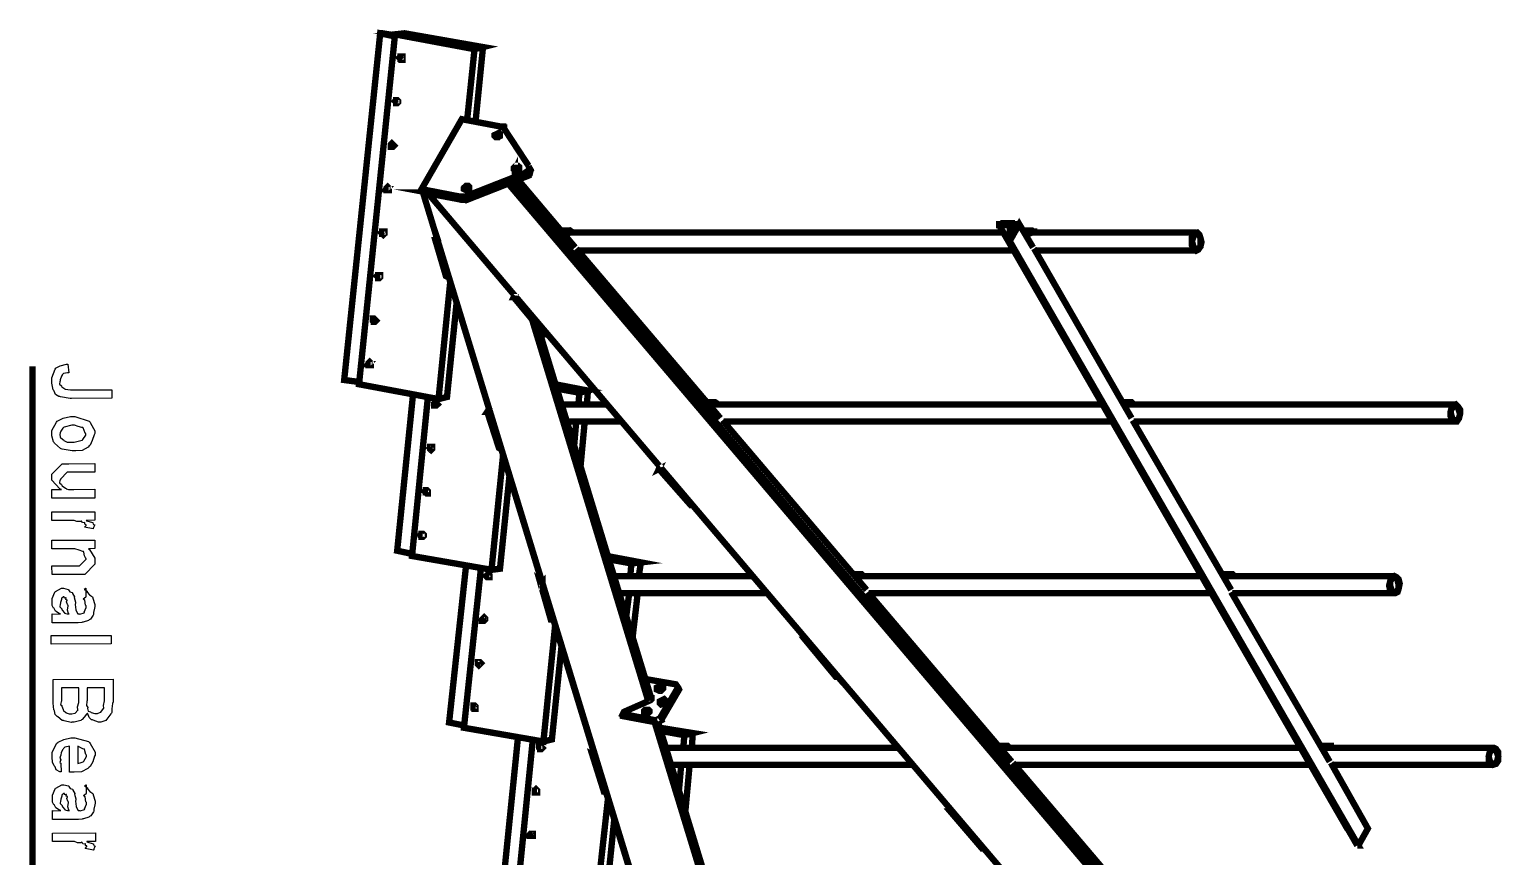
# Model space of a CAD drawing. Extents: x 0.1 to 11.6, y 0.3 to 16.2.
# Drawn here: x 3.352 to 5.667, y 7.221 to 8.521 of the extents above; entities that cross this region are included whole.
import ezdxf

# ---------------------------------------------------------------- set-up
doc = ezdxf.new("R2010")
doc.units = 0
doc.header["$MEASUREMENT"] = 0

msp = doc.modelspace()

# ---------------------------------------------------------------- linework, layer by layer
at = {"color": 0, "const_width": 0.01}
for points in [[(3.87169, 7.96669), (3.84668, 7.97), (3.90332, 8.51497), (3.92665, 8.50999)], [(3.99501, 7.94), (3.87001, 7.96332), (3.92665, 8.51335)], [(3.92665, 8.51167), (3.90668, 8.51497), (3.90332, 8.51497)], [(4.065, 8.49333), (4.05333, 8.37668)], [(3.93832, 8.47331), (3.93668, 8.47331), (3.93668, 8.47499), (3.935, 8.47499), (3.935, 8.47667), (3.935, 8.47835), (3.93668, 8.47835)], [(3.93832, 8.47499), (3.935, 8.47499)], [(4.05165, 8.49001), (4.03999, 8.37831)], [(3.93001, 8.405), (3.92833, 8.40668), (3.92833, 8.40831), (3.92833, 8.41), (3.93001, 8.41)], [(3.93164, 8.40668), (3.92833, 8.40668)], [(4.03668, 8.25836), (4.03836, 8.25667), (4.13167, 8.29167), (4.12999, 8.29497), (4.03668, 8.25836), (4.035, 8.25836), (4.03331, 8.25836), (4.03168, 8.25836), (4.03, 8.25836), (4.02832, 8.25836), (3.96832, 8.27001), (4.03168, 8.37999), (4.09332, 8.36833), (4.095, 8.36833), (4.09668, 8.36833), (4.09668, 8.36664), (4.09831, 8.36664), (4.09831, 8.36501), (4.13667, 8.30664)], [(4.08333, 8.35167), (4.08333, 8.35335), (4.08501, 8.35335), (4.08501, 8.35499), (4.08664, 8.35499), (4.08832, 8.35499), (4.09, 8.35499), (4.09169, 8.35499)], [(4.09169, 8.35499), (4.09, 8.35499), (4.08832, 8.35499), (4.08664, 8.35499), (4.08501, 8.35499), (4.08501, 8.35335), (4.08333, 8.35335)], [(4.08501, 8.35167), (4.08664, 8.35167), (4.08664, 8.35335), (4.08832, 8.35335), (4.09, 8.35335)], [(3.92333, 8.33664), (3.92165, 8.33664), (3.92165, 8.33832), (3.92165, 8.34), (3.92165, 8.34169)], [(3.92503, 8.33832), (3.92165, 8.33832)], [(4.12999, 8.29497), (4.13499, 8.29833), (4.13835, 8.30165), (4.13667, 8.30664)], [(4.03836, 8.25667), (4.03999, 8.25331), (4.13336, 8.28999), (4.13167, 8.29167), (4.03836, 8.25667), (4.03668, 8.25499), (4.035, 8.25499), (4.03331, 8.25499), (4.03168, 8.25499), (4.03, 8.25499), (3.97667, 8.26497), (3.97835, 8.26497)], [(4.11664, 8.30003), (4.11833, 8.30165), (4.12001, 8.30165), (4.12169, 8.30165)], [(4.21001, 8.17833), (4.12001, 8.285)], [(4.13167, 8.29167), (4.13667, 8.29497), (4.13835, 8.30165), (4.13835, 8.30501)], [(4.13167, 8.29167), (4.13667, 8.29497), (4.13997, 8.30003), (4.13835, 8.30333)], [(4.13336, 8.28999), (4.13835, 8.29335), (4.13997, 8.30003), (4.13997, 8.30165)], [(4.13835, 8.30501), (4.13835, 8.30333)], [(3.91667, 8.26833), (3.91499, 8.26833), (3.91499, 8.27001), (3.91336, 8.27001), (3.91499, 8.27165), (3.91499, 8.27333)], [(3.91667, 8.27001), (3.91499, 8.27001)], [(4.03, 8.25499), (3.96832, 8.26665), (3.96832, 8.27001)], [(3.97168, 8.26665), (3.97, 8.26665)], [(4.58333, 6.62001), (4.48665, 6.57835), (3.97, 8.26665)], [(4.48665, 6.57835), (4.48503, 6.58003), (3.97, 8.26665)], [(3.97667, 8.26497), (3.97835, 8.26335), (4.03168, 8.25331)], [(3.97999, 8.26335), (3.97999, 8.26167), (3.98167, 8.26167)], [(5.31836, 6.685), (3.97999, 8.26167)], [(4.035, 8.27001), (4.03668, 8.27001), (4.03668, 8.27165), (4.03836, 8.27165), (4.03999, 8.27165), (4.04167, 8.27165), (4.04335, 8.27165)], [(4.04335, 8.27165), (4.04167, 8.27165), (4.03999, 8.27165), (4.03836, 8.27165), (4.03668, 8.27165), (4.03668, 8.27001)], [(4.03668, 8.26833), (4.03836, 8.26833), (4.03836, 8.27001), (4.03999, 8.27001), (4.04167, 8.27001), (4.04335, 8.27001)], [(5.34668, 6.81668), (4.10499, 8.27832)], [(4.11003, 8.28168), (5.34831, 6.82335)], [(4.03836, 8.25667), (4.03668, 8.25667), (4.035, 8.25667), (4.035, 8.25499), (4.03331, 8.25499), (4.03168, 8.25499), (4.03, 8.25499), (4.02832, 8.25836)], [(4.03999, 8.25331), (4.03836, 8.25331), (4.03668, 8.25331), (4.035, 8.25331), (4.03331, 8.25331), (4.03168, 8.25331), (4.03, 8.25499)], [(3.99501, 8.18668), (3.99333, 8.19168), (3.99333, 8.19)], [(4.90831, 8.215), (4.87668, 8.215), (4.87668, 8.21332), (4.90169, 8.21332), (4.90332, 8.21332), (4.90332, 8.21164), (4.90332, 8.21001), (4.89165, 8.18832), (4.88997, 8.18832), (4.89165, 8.18832), (4.89333, 8.18832)], [(4.88336, 8.215), (4.88336, 8.21669), (4.90169, 8.21669)], [(4.93001, 8.17833), (4.90831, 8.215), (4.89333, 8.18832), (5.44168, 7.23833), (5.44, 7.23833)], [(3.91, 8.19997), (3.90831, 8.19997), (3.90668, 8.19997), (3.90668, 8.20167), (3.90668, 8.20335), (3.90831, 8.20335)], [(3.91, 8.19997), (3.90668, 8.20167)], [(3.99164, 8.19499), (3.99001, 8.19)], [(4.19997, 8.20503), (4.18832, 8.20503)], [(4.20665, 8.20167), (4.20167, 8.20503), (4.19667, 8.20335), (4.19336, 8.19997)], [(4.20167, 8.20167), (4.19667, 8.19997), (4.19499, 8.19835)], [(4.88336, 8.20167), (4.19835, 8.20167)], [(4.87668, 8.21332), (5.42503, 7.26335)], [(4.87668, 8.21332), (4.89165, 8.18832)], [(4.89665, 8.19997), (4.89501, 8.19997), (4.89333, 8.20167), (4.89333, 8.20335), (4.89501, 8.20335), (4.89665, 8.20335), (4.89833, 8.20335), (4.89833, 8.20167)], [(4.90169, 8.21332), (4.90332, 8.21001)], [(4.92665, 8.20503), (4.91499, 8.20503)], [(4.91835, 8.19835), (4.91997, 8.19997), (4.91997, 8.20167), (4.92165, 8.20167), (4.92165, 8.20335), (4.92333, 8.20335), (4.92333, 8.20503), (4.92503, 8.20503), (4.92665, 8.20503), (4.92833, 8.20503), (4.93001, 8.20335), (4.93164, 8.20335), (4.93164, 8.20167), (4.93332, 8.20167)], [(4.92833, 8.20167), (4.92333, 8.19997), (4.91997, 8.19499)], [(5.18668, 8.20167), (4.92503, 8.20167)], [(4.43832, 7.91), (4.21164, 8.17665)], [(4.215, 8.17333), (4.89833, 8.17333)], [(4.93164, 8.17665), (5.08501, 7.91)], [(4.93332, 8.17333), (5.18668, 8.17333)], [(4.93332, 8.17333), (4.935, 8.17333)], [(3.90169, 8.12999), (3.90001, 8.13167), (3.90001, 8.13336), (3.90001, 8.13499), (3.90169, 8.13499)], [(3.90332, 8.13167), (3.90001, 8.13167)], [(4.02333, 8.09), (4.00836, 7.94336), (3.99501, 7.94), (4.01335, 8.12332)], [(4.00999, 8.13167), (4.00999, 8.13336), (4.00999, 8.13667)], [(4.11664, 8.10167), (4.11501, 8.09999), (4.11333, 8.09999), (4.11501, 8.10335)], [(4.16499, 8.04335), (4.16168, 8.04167), (4.11333, 8.09999)], [(4.11501, 8.09999), (4.16499, 8.04335)], [(3.89501, 8.06168), (3.89333, 8.06168), (3.89333, 8.06332), (3.89333, 8.065), (3.89333, 8.06668)], [(3.89665, 8.06332), (3.89333, 8.06332)], [(4.32497, 7.465), (4.14165, 8.06668)], [(4.33003, 7.46832), (4.15001, 8.05832)], [(3.35667, 7.00999), (3.35667, 7.99164)], [(3.88835, 7.99333), (3.88667, 7.99333), (3.88667, 7.99501), (3.88499, 7.99501), (3.88667, 7.99669), (3.88667, 7.99832)], [(3.88835, 7.99501), (3.88667, 7.99501)], [(4.17833, 7.96332), (4.22999, 7.95335), (4.21669, 7.94997), (4.18001, 7.95665)], [(3.95335, 7.69667), (3.93001, 7.70167), (3.95503, 7.94835)], [(4.07835, 7.67165), (3.95335, 7.69336), (3.97835, 7.94336)], [(4.07667, 7.91667), (4.07497, 7.92165), (4.07497, 7.91997), (4.07167, 7.91997), (4.07497, 7.92503)], [(4.21669, 7.94997), (4.215, 7.93164)], [(4.22999, 7.95335), (4.22835, 7.93164)], [(3.99164, 7.93001), (3.99001, 7.93001), (3.99001, 7.93164), (3.99001, 7.93332), (3.99001, 7.935)], [(3.99333, 7.93164), (3.99001, 7.93164)], [(4.07497, 7.91997), (4.09332, 7.86165), (4.09, 7.86333), (4.07167, 7.91997)], [(4.26167, 7.93164), (4.18832, 7.93164)], [(4.42833, 7.935), (4.41667, 7.935)], [(4.435, 7.93164), (4.43001, 7.935), (4.42503, 7.935), (4.42165, 7.93001)], [(4.43001, 7.93164), (4.42665, 7.93164), (4.42333, 7.92833)], [(5.03999, 7.93164), (4.42665, 7.93164)], [(5.08165, 7.935), (5.06999, 7.935)], [(5.07497, 7.92833), (5.07497, 7.93001), (5.07667, 7.93164), (5.07835, 7.93332), (5.08003, 7.935), (5.08165, 7.935), (5.08333, 7.935), (5.08501, 7.935), (5.08664, 7.93332), (5.08832, 7.93164)], [(5.08501, 7.93164), (5.08003, 7.93164), (5.07497, 7.92665)], [(5.59332, 7.93164), (5.08003, 7.93164)], [(4.19667, 7.905), (4.28331, 7.905)], [(4.21164, 7.905), (4.20833, 7.86664)], [(4.22499, 7.905), (4.21832, 7.83333)], [(4.66835, 7.63997), (4.44168, 7.90668)], [(4.44336, 7.905), (5.05501, 7.905)], [(5.08664, 7.90668), (5.24164, 7.63997)], [(5.08832, 7.905), (5.59332, 7.905)], [(5.08832, 7.905), (5.08832, 7.90332)], [(3.98503, 7.86003), (3.98503, 7.86165), (3.98335, 7.86165), (3.98167, 7.86333), (3.98335, 7.86501)], [(3.98503, 7.86165), (3.98167, 7.86333)], [(4.10667, 7.81999), (4.09169, 7.67333), (4.07835, 7.67165), (4.09668, 7.85335)], [(4.09332, 7.86165), (4.09332, 7.86333), (4.09169, 7.86664)], [(4.345, 7.83165), (4.34169, 7.83003), (4.34332, 7.83333)], [(4.39333, 7.77333), (4.39165, 7.77333), (4.34169, 7.83003)], [(4.345, 7.83165), (4.39333, 7.77333), (4.39501, 7.77333)], [(3.97667, 7.79167), (3.97667, 7.79335), (3.97499, 7.79335), (3.97499, 7.79497), (3.97499, 7.79665), (3.97667, 7.79665)], [(3.97835, 7.79335), (3.97499, 7.79335)], [(3.97, 7.72331), (3.96832, 7.72331), (3.96832, 7.72499), (3.96832, 7.72667), (3.96832, 7.72835), (3.97, 7.72835)], [(3.97168, 7.72499), (3.96832, 7.72499)], [(4.25999, 7.69336), (4.31332, 7.68332), (4.29833, 7.68164), (4.26167, 7.68832)], [(4.29833, 7.68164), (4.29665, 7.66168)], [(4.31332, 7.68332), (4.31, 7.66168)], [(4.03668, 7.42665), (4.01167, 7.43164), (4.03836, 7.67833)], [(4.17833, 7.58333), (4.16, 7.40169), (4.035, 7.42333), (4.06168, 7.67333)], [(4.07335, 7.66), (4.07167, 7.66168), (4.07167, 7.66336), (4.07335, 7.66499)], [(4.07497, 7.66168), (4.07167, 7.66168)], [(4.15831, 7.64833), (4.15831, 7.65169), (4.15668, 7.65001)], [(4.49001, 7.66168), (4.27001, 7.66168)], [(4.65831, 7.66499), (4.64665, 7.66499)], [(4.66336, 7.66168), (4.66, 7.66499), (4.65332, 7.66499), (4.65001, 7.66)], [(4.66, 7.66168), (4.655, 7.66168), (4.65169, 7.65831)], [(5.19499, 7.66168), (4.655, 7.66168)], [(5.23833, 7.66499), (5.22667, 7.66499)], [(5.22999, 7.65831), (5.23167, 7.66), (5.23167, 7.66168), (5.23335, 7.66336), (5.23503, 7.66499), (5.23665, 7.66499), (5.23833, 7.66499), (5.24001, 7.66499), (5.24164, 7.66499), (5.24164, 7.66336), (5.24333, 7.66336), (5.24333, 7.66168), (5.24501, 7.66168)], [(5.24001, 7.66168), (5.23503, 7.66168), (5.23167, 7.65668)], [(5.49832, 7.66168), (5.23665, 7.66168)], [(4.15668, 7.655), (4.155, 7.65169)], [(4.89665, 7.37001), (4.66997, 7.63667)], [(5.24164, 7.63667), (5.39665, 7.37001)], [(4.27832, 7.63499), (4.51335, 7.63499)], [(4.29497, 7.63499), (4.28999, 7.59668)], [(4.30832, 7.63499), (4.30003, 7.56332)], [(4.67165, 7.63499), (5.21001, 7.63499)], [(5.24333, 7.63499), (5.49832, 7.63499)], [(5.24501, 7.63499), (5.24333, 7.63499)], [(4.06668, 7.59169), (4.065, 7.59169), (4.065, 7.59332), (4.065, 7.595), (4.06668, 7.59668)], [(4.06836, 7.59169), (4.065, 7.59332)], [(4.17503, 7.59332), (4.17503, 7.59831)], [(4.18832, 7.55003), (4.17333, 7.405), (4.16, 7.40169)], [(4.57335, 7.56168), (4.57167, 7.56168), (4.62001, 7.50331), (4.62332, 7.50331)], [(4.57335, 7.56332), (4.57167, 7.56168)], [(4.57335, 7.56168), (4.62332, 7.50331), (4.62332, 7.50499)], [(4.06, 7.52165), (4.05832, 7.52333), (4.05832, 7.52501), (4.05832, 7.52669)], [(4.06168, 7.52333), (4.05832, 7.52501)], [(4.34332, 7.43832), (4.37169, 7.48665), (4.36833, 7.49164), (4.31999, 7.5)], [(4.34, 7.48167), (4.34, 7.48335), (4.34169, 7.48335), (4.34332, 7.48503), (4.345, 7.48503), (4.34668, 7.48503), (4.34831, 7.48503)], [(4.345, 7.435), (4.37332, 7.48335), (4.37169, 7.48665)], [(4.05333, 7.45335), (4.05165, 7.45335), (4.05165, 7.45503), (4.05003, 7.45503), (4.05003, 7.45665), (4.05165, 7.45833)], [(4.05333, 7.45503), (4.05003, 7.45503)], [(4.33664, 7.435), (4.285, 7.44499), (4.28668, 7.44835), (4.32835, 7.46669), (4.33003, 7.46832), (4.33003, 7.47), (4.32835, 7.47)], [(4.33003, 7.46832), (4.33003, 7.47)], [(4.345, 7.46164), (4.34668, 7.46332), (4.34831, 7.46332), (4.34999, 7.46332), (4.35167, 7.46332)], [(4.285, 7.44499), (4.285, 7.44168), (4.33832, 7.43164)], [(4.31836, 7.44499), (4.31999, 7.44667), (4.31999, 7.44835), (4.32167, 7.44835), (4.32335, 7.44835), (4.32497, 7.44835), (4.32667, 7.44835)], [(4.33501, 7.43164), (4.58333, 6.62001), (4.58501, 6.62001), (4.58664, 6.62169), (4.58664, 6.62332), (4.58664, 6.625), (4.34, 7.43332)], [(4.11833, 7.15668), (4.095, 7.16168), (4.12001, 7.40831)], [(4.24164, 7.13167), (4.11833, 7.155), (4.14333, 7.405)], [(4.34332, 7.42333), (4.39501, 7.41499), (4.38167, 7.41168), (4.345, 7.41835)], [(4.38167, 7.41168), (4.37999, 7.39165)], [(4.39501, 7.41499), (4.39333, 7.39165)], [(4.15668, 7.38997), (4.155, 7.38997), (4.155, 7.39165), (4.155, 7.39333), (4.155, 7.39501)], [(4.15668, 7.39165), (4.155, 7.39165)], [(4.24001, 7.37999), (4.23665, 7.38167), (4.25499, 7.32335), (4.25667, 7.32335)], [(4.24001, 7.38499), (4.23665, 7.38167)], [(4.24164, 7.37831), (4.24001, 7.38167), (4.24001, 7.37999), (4.25667, 7.32335), (4.25836, 7.32335), (4.25667, 7.32835)], [(4.71832, 7.39165), (4.35335, 7.39165)], [(4.88667, 7.39501), (4.875, 7.39501)], [(4.89333, 7.39165), (4.88997, 7.39501), (4.88499, 7.39501), (4.88167, 7.39333), (4.87999, 7.38997)], [(4.88835, 7.39165), (4.88499, 7.39165), (4.88167, 7.38835)], [(5.34999, 7.39165), (4.88499, 7.39165)], [(5.39333, 7.39501), (5.38167, 7.39501)], [(5.38499, 7.38835), (5.38667, 7.38835), (5.38667, 7.38997), (5.38667, 7.39165), (5.38835, 7.39333), (5.38997, 7.39333), (5.38997, 7.39501), (5.39165, 7.39501), (5.39333, 7.39501), (5.39501, 7.39501), (5.39665, 7.39501), (5.39833, 7.39501), (5.39833, 7.39333), (5.40001, 7.39165)], [(5.39501, 7.39165), (5.39165, 7.39165), (5.38667, 7.38667)], [(5.655, 7.39165), (5.39165, 7.39165)], [(4.36165, 7.36501), (4.74164, 7.36501)], [(4.37668, 7.36501), (4.37332, 7.32667)], [(4.38997, 7.36501), (4.38336, 7.29335)], [(5.35167, 6.83501), (4.89833, 7.36833)], [(4.90169, 7.36501), (5.36664, 7.36501)], [(5.39833, 7.36833), (5.45665, 7.26497), (5.44168, 7.23833)], [(5.40001, 7.36501), (5.655, 7.36501)], [(5.40001, 7.36501), (5.40169, 7.36501)], [(4.15001, 7.32167), (4.14833, 7.32167), (4.14833, 7.32335), (4.14665, 7.32335), (4.14665, 7.32497), (4.14833, 7.32497), (4.14833, 7.32667)], [(4.15001, 7.32335), (4.14665, 7.32335)], [(4.27165, 7.28168), (4.25667, 7.13499), (4.24164, 7.13167), (4.26167, 7.31332)], [(4.80165, 7.29335), (4.80003, 7.29167)], [(4.80333, 7.29335), (4.80333, 7.29167)], [(4.14165, 7.25331), (4.13997, 7.25331), (4.13997, 7.25499), (4.13997, 7.25667), (4.14165, 7.25836)], [(4.14333, 7.25331), (4.13997, 7.25499)], [(4.85167, 7.23335), (4.85167, 7.23503)]]:
    msp.add_lwpolyline(points, dxfattribs=at)
for points in [[(4.05165, 8.49001), (4.065, 8.49333), (3.94168, 8.51497), (3.92665, 8.51335), (4.05165, 8.49001)], [(3.93668, 8.47331), (3.93832, 8.47331), (3.93832, 8.47499), (3.93832, 8.47835), (3.93668, 8.47835), (3.935, 8.47835), (3.93332, 8.47667), (3.935, 8.47499), (3.93668, 8.47331)], [(3.92833, 8.405), (3.93001, 8.405), (3.93164, 8.40668), (3.93164, 8.40831), (3.93001, 8.41), (3.92833, 8.41), (3.92665, 8.40831), (3.92833, 8.40668), (3.92833, 8.405)], [(4.08501, 8.35167), (4.08832, 8.35167), (4.09169, 8.35335), (4.09169, 8.35667), (4.09, 8.35835), (4.08664, 8.35667), (4.08333, 8.35499), (4.08333, 8.35335), (4.08501, 8.35167)], [(3.92165, 8.33664), (3.92333, 8.33664), (3.92503, 8.33832), (3.92333, 8.34), (3.92165, 8.34169), (3.91997, 8.34), (3.91997, 8.33664), (3.92165, 8.33664)], [(4.11664, 8.30003), (4.12001, 8.30003), (4.12169, 8.30165), (4.12169, 8.30501), (4.12001, 8.30664), (4.11664, 8.30664), (4.11333, 8.30333), (4.11333, 8.30165), (4.11664, 8.30003)], [(4.12169, 8.30333), (4.12001, 8.30333), (4.11664, 8.30333), (4.11501, 8.30003), (4.11501, 8.30165), (4.11664, 8.30333), (4.11833, 8.30333), (4.12001, 8.30333), (4.12169, 8.30333)], [(3.91499, 8.26833), (3.91667, 8.26833), (3.91667, 8.27001), (3.91667, 8.27165), (3.91499, 8.27333), (3.91336, 8.27165), (3.91336, 8.27001), (3.91336, 8.26833), (3.91499, 8.26833)], [(4.03836, 8.26833), (4.04167, 8.26833), (4.04335, 8.27001), (4.04335, 8.27333), (4.04167, 8.27501), (4.03836, 8.27501), (4.035, 8.27165), (4.035, 8.27001), (4.03836, 8.26833)], [(4.90169, 8.215), (4.90169, 8.21669), (4.90169, 8.215)], [(3.90831, 8.19835), (3.91, 8.19997), (3.91, 8.20167), (3.91, 8.20335), (3.90831, 8.20335), (3.90668, 8.20335), (3.905, 8.20167), (3.90668, 8.19997), (3.90831, 8.19835)], [(4.89501, 8.20335), (4.89501, 8.20167), (4.89665, 8.20167), (4.89833, 8.20167), (4.89665, 8.20167), (4.89501, 8.20167), (4.89501, 8.20335)], [(5.19336, 8.18001), (5.19336, 8.18668), (5.19336, 8.19336), (5.19168, 8.19667), (5.18832, 8.19997), (5.18332, 8.19835), (5.18164, 8.19336), (5.18001, 8.18832), (5.18164, 8.18164), (5.18332, 8.17833), (5.18668, 8.17503), (5.19, 8.17665), (5.19336, 8.18001)], [(5.19336, 8.18001), (5.19499, 8.18668), (5.19336, 8.19336), (5.19168, 8.19835), (5.18832, 8.20167), (5.18332, 8.19997), (5.18001, 8.19499), (5.18001, 8.18832), (5.18001, 8.18164), (5.18332, 8.17665), (5.18668, 8.17333), (5.19, 8.17503), (5.19336, 8.18001)], [(4.00667, 8.13336), (4.00999, 8.13167), (3.99333, 8.19), (3.99001, 8.19), (4.00667, 8.13336)], [(4.89165, 8.18832), (5.44, 7.23833), (4.89165, 8.18832)], [(3.90001, 8.12999), (3.90169, 8.12999), (3.90332, 8.13167), (3.90332, 8.13499), (3.90169, 8.13499), (3.90001, 8.13499), (3.89833, 8.13336), (3.90001, 8.13167), (3.90001, 8.12999)], [(3.89333, 8.06168), (3.89501, 8.06168), (3.89665, 8.06332), (3.89501, 8.065), (3.89333, 8.06668), (3.89165, 8.06668), (3.89165, 8.065), (3.89165, 8.06332), (3.89333, 8.06168)], [(3.88667, 7.99333), (3.88835, 7.99333), (3.88835, 7.99501), (3.88835, 7.99669), (3.88667, 7.99832), (3.88499, 7.99669), (3.88499, 7.99501), (3.88499, 7.99333), (3.88667, 7.99333)], [(3.99001, 7.93001), (3.99164, 7.93001), (3.99333, 7.93164), (3.99164, 7.93332), (3.99001, 7.935), (3.98833, 7.93332), (3.98833, 7.93164), (3.98833, 7.93001), (3.99001, 7.93001)], [(5.59831, 7.92665), (5.595, 7.93001), (5.59169, 7.92833), (5.58832, 7.92503), (5.58664, 7.91997), (5.58832, 7.91336), (5.59, 7.90831), (5.59332, 7.90668), (5.59668, 7.90668), (5.59999, 7.91), (5.60167, 7.91667), (5.59999, 7.92165), (5.59831, 7.92665)], [(5.59831, 7.92833), (5.595, 7.93164), (5.59169, 7.93001), (5.58832, 7.92665), (5.58664, 7.91997), (5.58664, 7.91336), (5.59, 7.90668), (5.59332, 7.905), (5.59668, 7.905), (5.59999, 7.91), (5.60167, 7.91667), (5.60167, 7.92333), (5.59831, 7.92833)], [(3.98335, 7.86003), (3.98503, 7.86165), (3.98503, 7.86333), (3.98503, 7.86501), (3.98335, 7.86501), (3.98167, 7.86501), (3.98167, 7.86333), (3.98167, 7.86165), (3.98335, 7.86003)], [(3.97667, 7.79167), (3.97835, 7.79167), (3.97835, 7.79335), (3.97835, 7.79497), (3.97667, 7.79665), (3.97499, 7.79665), (3.97331, 7.79497), (3.97499, 7.79335), (3.97667, 7.79167)], [(3.96832, 7.72331), (3.97, 7.72331), (3.97168, 7.72499), (3.97168, 7.72667), (3.97, 7.72835), (3.96832, 7.72835), (3.96669, 7.72667), (3.96669, 7.72499), (3.96832, 7.72331)], [(4.07335, 7.66), (4.07497, 7.66), (4.07497, 7.66168), (4.07497, 7.66336), (4.07335, 7.66499), (4.07167, 7.66336), (4.06999, 7.66168), (4.07167, 7.66), (4.07335, 7.66)], [(4.17165, 7.59332), (4.17503, 7.59332), (4.15668, 7.65001), (4.155, 7.65169), (4.17165, 7.59332)], [(5.49333, 7.65831), (5.49164, 7.65332), (5.49001, 7.64665), (5.49164, 7.63997), (5.49501, 7.63499), (5.5, 7.63499), (5.50331, 7.63667), (5.50499, 7.64165), (5.50667, 7.65001), (5.50499, 7.65668), (5.50168, 7.66), (5.49832, 7.66168), (5.49333, 7.65831)], [(5.49501, 7.65831), (5.49164, 7.65332), (5.49164, 7.64665), (5.49333, 7.64165), (5.49501, 7.63667), (5.49832, 7.63667), (5.50331, 7.63835), (5.50499, 7.64333), (5.50499, 7.64833), (5.50331, 7.655), (5.50168, 7.65831), (5.49832, 7.66), (5.49501, 7.65831)], [(4.065, 7.59169), (4.06668, 7.59169), (4.06836, 7.59332), (4.06836, 7.595), (4.06668, 7.59668), (4.065, 7.595), (4.06332, 7.59332), (4.06332, 7.59169), (4.065, 7.59169)], [(4.05832, 7.52165), (4.06, 7.52333), (4.06168, 7.52501), (4.06, 7.52669), (4.05832, 7.52669), (4.05664, 7.52669), (4.05664, 7.52501), (4.05664, 7.52333), (4.05832, 7.52165)], [(4.345, 7.48833), (4.34169, 7.48833), (4.33832, 7.48665), (4.33832, 7.48335), (4.34169, 7.48167), (4.345, 7.48167), (4.34831, 7.48503), (4.34831, 7.48665), (4.345, 7.48833)], [(4.05165, 7.45335), (4.05333, 7.45335), (4.05333, 7.45503), (4.05333, 7.45665), (4.05165, 7.45833), (4.05003, 7.45833), (4.05003, 7.45665), (4.05003, 7.45503), (4.05165, 7.45335)], [(4.32497, 7.45167), (4.31999, 7.45167), (4.31836, 7.44997), (4.31836, 7.44667), (4.31999, 7.44499), (4.32335, 7.44499), (4.32667, 7.44835), (4.32667, 7.44997), (4.32497, 7.45167)], [(4.34999, 7.46832), (4.34668, 7.46669), (4.34332, 7.465), (4.34332, 7.46164), (4.345, 7.46001), (4.34999, 7.46164), (4.35167, 7.46332), (4.35167, 7.46669), (4.34999, 7.46832)], [(4.34332, 7.43832), (4.33664, 7.435), (4.33832, 7.43164), (4.345, 7.435), (4.34332, 7.43832)], [(4.155, 7.38997), (4.15668, 7.38997), (4.15831, 7.39165), (4.15668, 7.39333), (4.155, 7.39501), (4.15332, 7.39501), (4.15332, 7.39333), (4.15332, 7.39165), (4.155, 7.38997)], [(5.655, 7.38997), (5.65169, 7.38835), (5.64833, 7.38499), (5.64665, 7.37831), (5.64833, 7.37169), (5.65001, 7.36833), (5.65332, 7.36664), (5.65831, 7.36833), (5.66, 7.37169), (5.66168, 7.37831), (5.66, 7.38336), (5.65831, 7.38835), (5.655, 7.38997)], [(5.655, 7.39165), (5.65001, 7.38997), (5.64833, 7.38499), (5.64665, 7.37831), (5.64665, 7.37169), (5.65001, 7.36664), (5.65332, 7.36501), (5.65831, 7.36664), (5.66168, 7.37169), (5.66168, 7.37831), (5.66168, 7.38499), (5.65831, 7.38997), (5.655, 7.39165)], [(4.14833, 7.32167), (4.15001, 7.32167), (4.15001, 7.32335), (4.15001, 7.32497), (4.14833, 7.32667), (4.14665, 7.32497), (4.14665, 7.32335), (4.14665, 7.32167), (4.14833, 7.32167)], [(4.84999, 7.23335), (4.85167, 7.23335), (4.80333, 7.29167), (4.80003, 7.29167), (4.84999, 7.23335)], [(4.14165, 7.25331), (4.14333, 7.25331), (4.14333, 7.25499), (4.14333, 7.25667), (4.14165, 7.25667), (4.13997, 7.25667), (4.13835, 7.25499), (4.13835, 7.25331), (4.13997, 7.25331), (4.14165, 7.25331)]]:
    msp.add_lwpolyline(points, close=True, dxfattribs=at)
at = {"color": 0}
for points in [[(3.41206, 7.9949), (3.41357, 7.98144), (3.41151, 7.98139), (3.40533, 7.98025), (3.40338, 7.97814), (3.40294, 7.97754), (3.40224, 7.97613), (3.40013, 7.97006), (3.40013, 7.96799), (3.39942, 7.9675), (3.39893, 7.96371), (3.4019, 7.96072), (3.40229, 7.96018), (3.4025, 7.9591), (3.40733, 7.95606), (3.40793, 7.95583), (3.40793, 7.95578), (3.41624, 7.95454), (3.419, 7.95454), (3.48107, 7.95475), (3.48107, 7.94129), (3.41792, 7.94108), (3.41564, 7.94097), (3.40076, 7.94362), (3.39968, 7.94412), (3.39785, 7.94422), (3.39242, 7.94732), (3.39046, 7.95236), (3.38992, 7.95344), (3.38911, 7.95454), (3.38667, 7.96511), (3.38667, 7.96864), (3.38667, 7.97358), (3.39187, 7.98725), (3.39296, 7.98839), (3.3935, 7.98893), (3.40017, 7.99246), (3.40994, 7.99496), (3.41206, 7.9949)], [(3.42042, 7.9126), (3.4229, 7.9126), (3.44564, 7.90522), (3.4471, 7.90369), (3.44786, 7.90207), (3.45426, 7.88997), (3.45426, 7.8859), (3.45324, 7.88379), (3.45057, 7.87489), (3.447, 7.86768), (3.44558, 7.86638), (3.44385, 7.86426), (3.43479, 7.85932), (3.42481, 7.85856), (3.4215, 7.85856), (3.41883, 7.8584), (3.40294, 7.86149), (3.40175, 7.86203), (3.40044, 7.86219), (3.39133, 7.87076), (3.39068, 7.87181), (3.38971, 7.87278), (3.38678, 7.88249), (3.38678, 7.88569), (3.38678, 7.89057), (3.39399, 7.90397), (3.39546, 7.90522), (3.39615, 7.90588), (3.40489, 7.90989), (3.4165, 7.9126), (3.42042, 7.9126)], [(3.42042, 7.89914), (3.41824, 7.89908), (3.40608, 7.89611), (3.40522, 7.89546), (3.40408, 7.89404), (3.40088, 7.88971), (3.40022, 7.88672), (3.40022, 7.88569), (3.39947, 7.88499), (3.39974, 7.8801), (3.40435, 7.87657), (3.40522, 7.87592), (3.40571, 7.87489), (3.41114, 7.8725), (3.4184, 7.87224), (3.42085, 7.87224), (3.42193, 7.87213), (3.43474, 7.87549), (3.4356, 7.87614), (3.43582, 7.87631), (3.4406, 7.88336), (3.4406, 7.88569), (3.43956, 7.88656), (3.43642, 7.89481), (3.4356, 7.89546), (3.43414, 7.89518), (3.42839, 7.89686), (3.42236, 7.89914), (3.42042, 7.89914)], [(3.38687, 7.79796), (3.40186, 7.79796), (3.39925, 7.79904), (3.38687, 7.81272), (3.38687, 7.81728), (3.38687, 7.82206), (3.40315, 7.83832), (3.41336, 7.83832), (3.45437, 7.83854), (3.45437, 7.82508), (3.42008, 7.82487), (3.41118, 7.82487), (3.40033, 7.81401), (3.40033, 7.81293), (3.39958, 7.81233), (3.39919, 7.80843), (3.40229, 7.80556), (3.40272, 7.8049), (3.40294, 7.80354), (3.40853, 7.79975), (3.40924, 7.79947), (3.40918, 7.79915), (3.41325, 7.79796), (3.41932, 7.79796), (3.42139, 7.79796), (3.45437, 7.79818), (3.45458, 7.7845), (3.3871, 7.78429), (3.38687, 7.79796)], [(3.38704, 7.76275), (3.45454, 7.76297), (3.45454, 7.74951), (3.44086, 7.74929), (3.44119, 7.74886), (3.45128, 7.74588), (3.45171, 7.74561), (3.45156, 7.74501), (3.45264, 7.74262), (3.45454, 7.74229), (3.45454, 7.74214), (3.45378, 7.74132), (3.45231, 7.73807), (3.45199, 7.73639), (3.45171, 7.73606), (3.43847, 7.73844), (3.43847, 7.73844), (3.44086, 7.74154), (3.44086, 7.74257), (3.44043, 7.74246), (3.43875, 7.74328), (3.43896, 7.74567), (3.43869, 7.74582), (3.43799, 7.74544), (3.435, 7.74582), (3.4336, 7.7481), (3.43306, 7.74821), (3.43181, 7.7474), (3.42632, 7.74735), (3.42176, 7.74929), (3.42025, 7.74929), (3.38704, 7.74929), (3.38704, 7.76275)], [(3.3871, 7.71815), (3.45458, 7.71838), (3.45458, 7.70492), (3.44461, 7.70469), (3.44607, 7.70356), (3.45458, 7.68994), (3.45458, 7.68539), (3.45458, 7.68061), (3.43853, 7.66413), (3.42768, 7.66411), (3.38732, 7.66411), (3.3871, 7.67779), (3.42464, 7.67779), (3.43028, 7.67779), (3.44092, 7.68842), (3.44092, 7.68951), (3.44032, 7.68951), (3.43832, 7.69374), (3.43744, 7.6996), (3.43679, 7.70036), (3.43544, 7.70025), (3.42969, 7.70236), (3.42296, 7.70469), (3.42074, 7.70469), (3.3871, 7.70469), (3.3871, 7.71815)], [(3.40072, 7.60221), (3.39854, 7.60271), (3.39268, 7.60639), (3.39079, 7.61068), (3.39031, 7.61154), (3.38971, 7.61154), (3.38764, 7.61556), (3.38726, 7.62088), (3.38726, 7.62261), (3.38726, 7.62631), (3.39139, 7.6365), (3.39225, 7.63737), (3.39264, 7.63747), (3.4019, 7.64258), (3.40506, 7.64258), (3.40543, 7.64258), (3.41243, 7.64094), (3.41308, 7.64063), (3.41288, 7.63992), (3.41504, 7.63689), (3.41878, 7.63618), (3.41917, 7.63564), (3.41917, 7.6345), (3.42242, 7.62913), (3.42264, 7.62847), (3.4221, 7.62799), (3.42399, 7.62056), (3.42415, 7.61957), (3.42361, 7.61719), (3.42458, 7.60878), (3.42731, 7.60319), (3.42763, 7.60221), (3.42763, 7.60221), (3.42942, 7.60221), (3.43001, 7.60221), (3.43083, 7.60211), (3.43761, 7.60422), (3.43804, 7.6046), (3.43778, 7.60488), (3.44108, 7.61253), (3.44108, 7.61501), (3.44006, 7.61606), (3.43853, 7.62408), (3.43804, 7.62457), (3.43772, 7.62451), (3.43619, 7.62597), (3.4401, 7.6289), (3.44108, 7.62913), (3.44108, 7.64258), (3.44021, 7.64247), (3.43782, 7.64063), (3.44162, 7.63835), (3.4426, 7.63781), (3.44243, 7.63661), (3.44601, 7.63254), (3.45096, 7.62929), (3.4515, 7.62825), (3.45128, 7.62728), (3.45475, 7.61714), (3.45475, 7.61372), (3.45389, 7.6116), (3.45253, 7.6046), (3.45236, 7.60113), (3.45193, 7.60026), (3.45096, 7.59869), (3.44775, 7.59407), (3.44581, 7.59304), (3.44521, 7.59267), (3.44433, 7.59174), (3.43619, 7.58936), (3.43522, 7.58919), (3.43408, 7.58886), (3.42822, 7.58854), (3.42632, 7.58854), (3.41547, 7.58854), (3.41357, 7.58837), (3.40229, 7.58854), (3.39854, 7.58854), (3.3966, 7.58837), (3.38975, 7.58854), (3.38747, 7.58854), (3.38726, 7.60221), (3.38818, 7.60211), (3.39757, 7.60221), (3.40072, 7.60221)], [(3.41417, 7.60221), (3.41303, 7.60281), (3.4114, 7.60801), (3.41232, 7.61513), (3.41222, 7.61675), (3.41135, 7.61735), (3.41015, 7.6211), (3.41103, 7.62403), (3.41092, 7.62435), (3.41058, 7.62418), (3.40885, 7.62511), (3.40918, 7.62761), (3.40896, 7.62782), (3.40858, 7.62744), (3.40657, 7.62717), (3.40625, 7.62913), (3.40614, 7.62913), (3.40533, 7.62907), (3.4025, 7.62696), (3.40224, 7.62651), (3.40186, 7.62511), (3.40072, 7.62017), (3.40072, 7.61849), (3.3999, 7.61768), (3.39947, 7.61328), (3.40235, 7.61025), (3.40267, 7.6096), (3.40289, 7.60818), (3.40662, 7.60385), (3.40701, 7.60351), (3.40701, 7.60351), (3.41092, 7.60221), (3.41222, 7.60221), (3.41417, 7.60221)], [(3.38601, 7.56831), (3.48042, 7.56853), (3.48042, 7.55507), (3.38601, 7.55485), (3.38601, 7.56831)], [(3.38883, 7.49946), (3.48324, 7.49968), (3.48324, 7.46386), (3.48232, 7.46149), (3.48118, 7.45313), (3.48107, 7.44738), (3.48062, 7.44629), (3.47949, 7.44499), (3.47347, 7.43674), (3.4726, 7.43608), (3.47163, 7.4349), (3.46386, 7.43218), (3.46132, 7.43218), (3.46012, 7.43197), (3.45171, 7.43511), (3.4509, 7.43565), (3.44949, 7.43576), (3.44553, 7.43935), (3.44336, 7.4451), (3.44287, 7.44629), (3.4414, 7.44493), (3.43772, 7.43983), (3.43485, 7.43631), (3.43375, 7.43565), (3.4324, 7.43457), (3.42182, 7.43197), (3.41835, 7.43197), (3.41704, 7.43181), (3.40631, 7.43435), (3.40533, 7.43479), (3.40294, 7.43479), (3.39632, 7.44065), (3.39578, 7.44129), (3.39507, 7.44114), (3.39193, 7.44422), (3.3909, 7.45008), (3.39057, 7.45107), (3.39014, 7.45144), (3.38883, 7.46192), (3.38883, 7.46539), (3.38883, 7.49946)], [(3.40229, 7.486), (3.40229, 7.46539), (3.40147, 7.46425), (3.40067, 7.45969), (3.40261, 7.45811), (3.40272, 7.45779), (3.40283, 7.45714), (3.40462, 7.45193), (3.40489, 7.4515), (3.405, 7.45042), (3.40896, 7.44749), (3.40944, 7.44715), (3.4094, 7.447), (3.41428, 7.44542), (3.41596, 7.44542), (3.41596, 7.44542), (3.41851, 7.44542), (3.42324, 7.44618), (3.42378, 7.44629), (3.42378, 7.44629), (3.4279, 7.45096), (3.42811, 7.45171), (3.42785, 7.45176), (3.42746, 7.45632), (3.42919, 7.46283), (3.42919, 7.46496), (3.42919, 7.486), (3.40229, 7.486)], [(3.44265, 7.486), (3.44265, 7.46625), (3.44179, 7.46451), (3.44135, 7.45828), (3.44353, 7.45535), (3.44374, 7.45475), (3.44319, 7.45372), (3.44396, 7.44943), (3.44775, 7.4484), (3.44829, 7.44803), (3.44851, 7.44726), (3.45437, 7.44564), (3.45632, 7.44564), (3.45632, 7.44564), (3.45888, 7.44601), (3.46338, 7.44764), (3.46392, 7.44803), (3.46403, 7.44803), (3.46826, 7.45367), (3.46847, 7.45432), (3.46847, 7.45432), (3.46815, 7.45839), (3.46978, 7.4656), (3.46978, 7.46799), (3.46978, 7.48622), (3.44265, 7.486)], [(3.4011, 7.36729), (3.40132, 7.35406), (3.39942, 7.35422), (3.39393, 7.35726), (3.39193, 7.36208), (3.39133, 7.36317), (3.3904, 7.36333), (3.38807, 7.36919), (3.38764, 7.37722), (3.38764, 7.37989), (3.38764, 7.38499), (3.39486, 7.39904), (3.39632, 7.40028), (3.39708, 7.40093), (3.40571, 7.40494), (3.41689, 7.40767), (3.42063, 7.40767), (3.4229, 7.40767), (3.4445, 7.40153), (3.44601, 7.40028), (3.44726, 7.39844), (3.45514, 7.38504), (3.45514, 7.38053), (3.4541, 7.37853), (3.45117, 7.36974), (3.447, 7.36253), (3.44536, 7.36122), (3.44353, 7.35915), (3.43332, 7.35433), (3.42182, 7.35363), (3.41803, 7.35363), (3.41758, 7.35346), (3.41547, 7.35363), (3.41476, 7.35363), (3.41456, 7.39421), (3.41265, 7.3941), (3.40711, 7.39285), (3.40511, 7.39051), (3.40457, 7.38986), (3.40375, 7.38846), (3.40153, 7.38406), (3.4011, 7.38097), (3.4011, 7.37989), (3.40028, 7.37935), (3.39936, 7.37571), (3.4011, 7.37315), (3.4011, 7.37229), (3.40039, 7.37164), (3.39936, 7.3686), (3.4011, 7.36762), (3.4011, 7.36729)], [(3.428, 7.39421), (3.428, 7.36729), (3.428, 7.36729), (3.43153, 7.36811), (3.43636, 7.3699), (3.4369, 7.37033), (3.43701, 7.37061), (3.44146, 7.3781), (3.44146, 7.38053), (3.44043, 7.3814), (3.43838, 7.38943), (3.43778, 7.39008), (3.43653, 7.38986), (3.4324, 7.39165), (3.42899, 7.39415), (3.428, 7.39421)], [(3.40126, 7.29308), (3.39908, 7.29357), (3.39324, 7.29725), (3.39133, 7.30154), (3.39085, 7.3024), (3.39025, 7.3024), (3.38818, 7.30643), (3.38781, 7.31174), (3.38781, 7.31347), (3.38781, 7.31717), (3.39193, 7.32736), (3.39279, 7.32824), (3.39318, 7.32835), (3.40246, 7.33344), (3.4056, 7.33344), (3.40597, 7.33344), (3.41297, 7.33182), (3.41363, 7.33149), (3.41342, 7.33078), (3.41558, 7.32775), (3.41932, 7.32704), (3.41971, 7.3265), (3.41971, 7.32536), (3.42296, 7.31999), (3.42318, 7.31933), (3.42264, 7.31885), (3.42453, 7.31142), (3.42469, 7.31044), (3.42415, 7.30806), (3.42512, 7.29964), (3.42785, 7.29406), (3.42817, 7.29308), (3.42817, 7.29308), (3.42996, 7.29308), (3.43056, 7.29308), (3.43138, 7.29297), (3.43815, 7.29508), (3.43858, 7.29546), (3.43832, 7.29574), (3.44162, 7.30339), (3.44162, 7.30588), (3.4406, 7.30692), (3.43907, 7.31494), (3.43858, 7.31543), (3.43826, 7.31537), (3.43674, 7.31685), (3.44065, 7.31976), (3.44162, 7.31999), (3.44162, 7.33344), (3.44075, 7.33333), (3.43838, 7.33149), (3.44217, 7.32921), (3.44314, 7.32867), (3.44299, 7.32747), (3.44656, 7.3234), (3.4515, 7.32015), (3.45204, 7.31912), (3.45182, 7.31814), (3.45529, 7.308), (3.45529, 7.30458), (3.45443, 7.30246), (3.45307, 7.29546), (3.4529, 7.29199), (3.45247, 7.29113), (3.4515, 7.28956), (3.44829, 7.28494), (3.44635, 7.2839), (3.44575, 7.28353), (3.44488, 7.28261), (3.43674, 7.28022), (3.43576, 7.28006), (3.43463, 7.27974), (3.42876, 7.2794), (3.42686, 7.2794), (3.41601, 7.2794), (3.41411, 7.27924), (3.40283, 7.2794), (3.39908, 7.2794), (3.39714, 7.27924), (3.39031, 7.2794), (3.38801, 7.2794), (3.38781, 7.29308), (3.38872, 7.29297), (3.39811, 7.29308), (3.40126, 7.29308)], [(3.41471, 7.29308), (3.41357, 7.29368), (3.41194, 7.29889), (3.41288, 7.30599), (3.41276, 7.30761), (3.41189, 7.30821), (3.41069, 7.31196), (3.41157, 7.31489), (3.41146, 7.31521), (3.41114, 7.31506), (3.4094, 7.31597), (3.40972, 7.31847), (3.4095, 7.31868), (3.40913, 7.31831), (3.40713, 7.31803), (3.40679, 7.31999), (3.40668, 7.31999), (3.40588, 7.31993), (3.40306, 7.31782), (3.40278, 7.31739), (3.4024, 7.31597), (3.40126, 7.31104), (3.40126, 7.30935), (3.40044, 7.30854), (3.40001, 7.30414), (3.40289, 7.30111), (3.40321, 7.30046), (3.40343, 7.29904), (3.40717, 7.29471), (3.40756, 7.29438), (3.40756, 7.29438), (3.41146, 7.29308), (3.41276, 7.29308), (3.41471, 7.29308)], [(3.38792, 7.25782), (3.4554, 7.25803), (3.4554, 7.24457), (3.44174, 7.24436), (3.44206, 7.24393), (3.45215, 7.24094), (3.45258, 7.24067), (3.45242, 7.24007), (3.4535, 7.23768), (3.4554, 7.23736), (3.4554, 7.23719), (3.45464, 7.23639), (3.45318, 7.23312), (3.45285, 7.23144), (3.45258, 7.23112), (3.43935, 7.23351), (3.43935, 7.23351), (3.44174, 7.2366), (3.44174, 7.23763), (3.44129, 7.23753), (3.43961, 7.23833), (3.43983, 7.24072), (3.43956, 7.24089), (3.43886, 7.2405), (3.43587, 7.24089), (3.43446, 7.24317), (3.43392, 7.24328), (3.43267, 7.24246), (3.42719, 7.2424), (3.42264, 7.24436), (3.42111, 7.24436), (3.38792, 7.24436), (3.38792, 7.25782)]]:
    msp.add_lwpolyline(points, close=True, dxfattribs=at)

doc.saveas('drawing.dxf')
